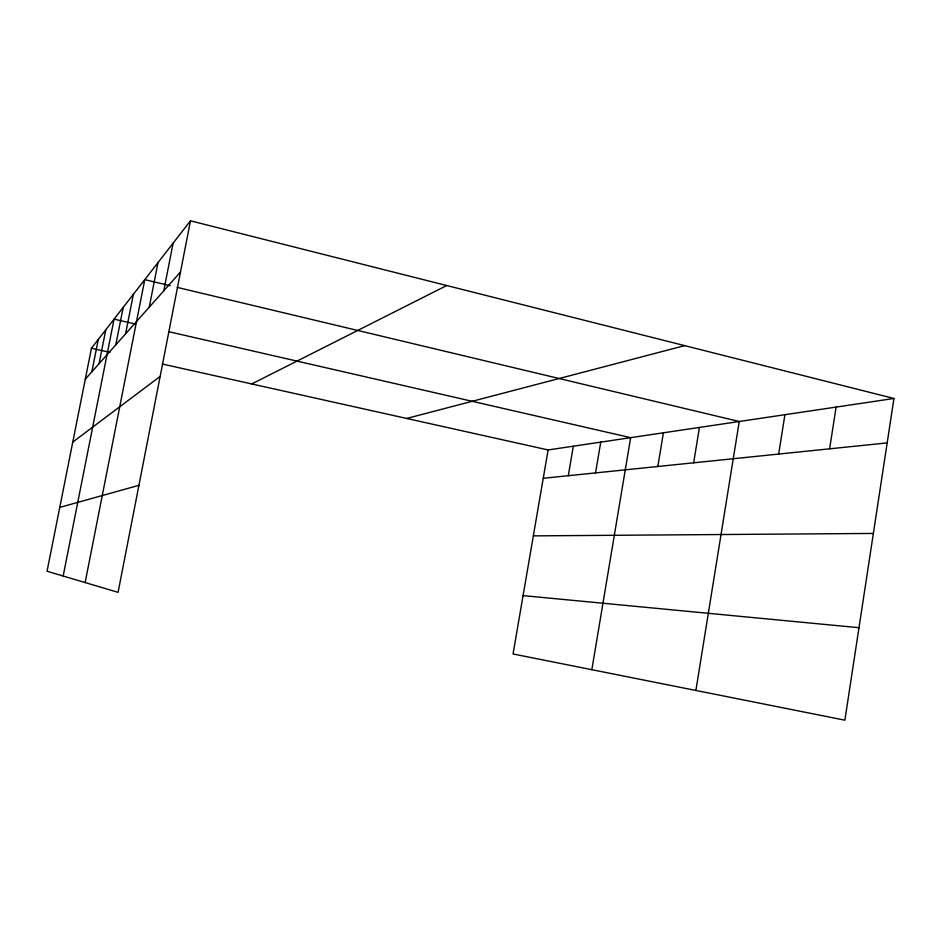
<?xml version="1.0" encoding="UTF-8"?>
<svg xmlns="http://www.w3.org/2000/svg" width="941" height="941" viewBox="0 0 941 941"><rect width="100%" height="100%" fill="white"/><g stroke="black" fill="none" stroke-linecap="round" stroke-linejoin="round"><path stroke-width="1.41" d="M893.95 398.478L844.877 720.183L513.045 653.971L548.109 449.951L893.95 398.478L190.47 220.817L91.453 348.241L47.05 571.234L118.072 592.36L190.47 220.817M829.609 448.822L836.114 407.077M778.666 454.068L784.912 414.699M695.893 690.459L739.261 421.497L177.249 287.393M693.658 462.807L699.434 427.426M657.83 466.501L663.405 432.789M591.842 669.698L630.658 437.659L168.51 331.632M595.547 472.9L600.746 442.117M568.293 475.711L573.328 446.199M85.137 582.561L144.761 279.642L170.192 285.699M149.254 307.166L158.006 262.598M163.781 290.816L173.097 243.166M91.865 371.789L98.299 339.43M99.076 363.673L105.804 329.773M63.165 576.033L114.061 319.14L135.551 324.08M115.802 344.841L123.212 307.378M125.576 333.832L133.375 294.286M85.29 379.188L180.496 271.996M72.763 442.094L160.146 376.424M251.741 383.94L446.716 285.535M59.765 507.399L138.927 485.333M406.7 418.451L684.695 345.629M543.239 478.287L887.175 442.905M533.335 535.876L873.354 533.441M523.067 595.606L858.98 627.706M91.453 348.241L110.026 352.381M162.875 364.155L548.109 449.951"/></g></svg>
